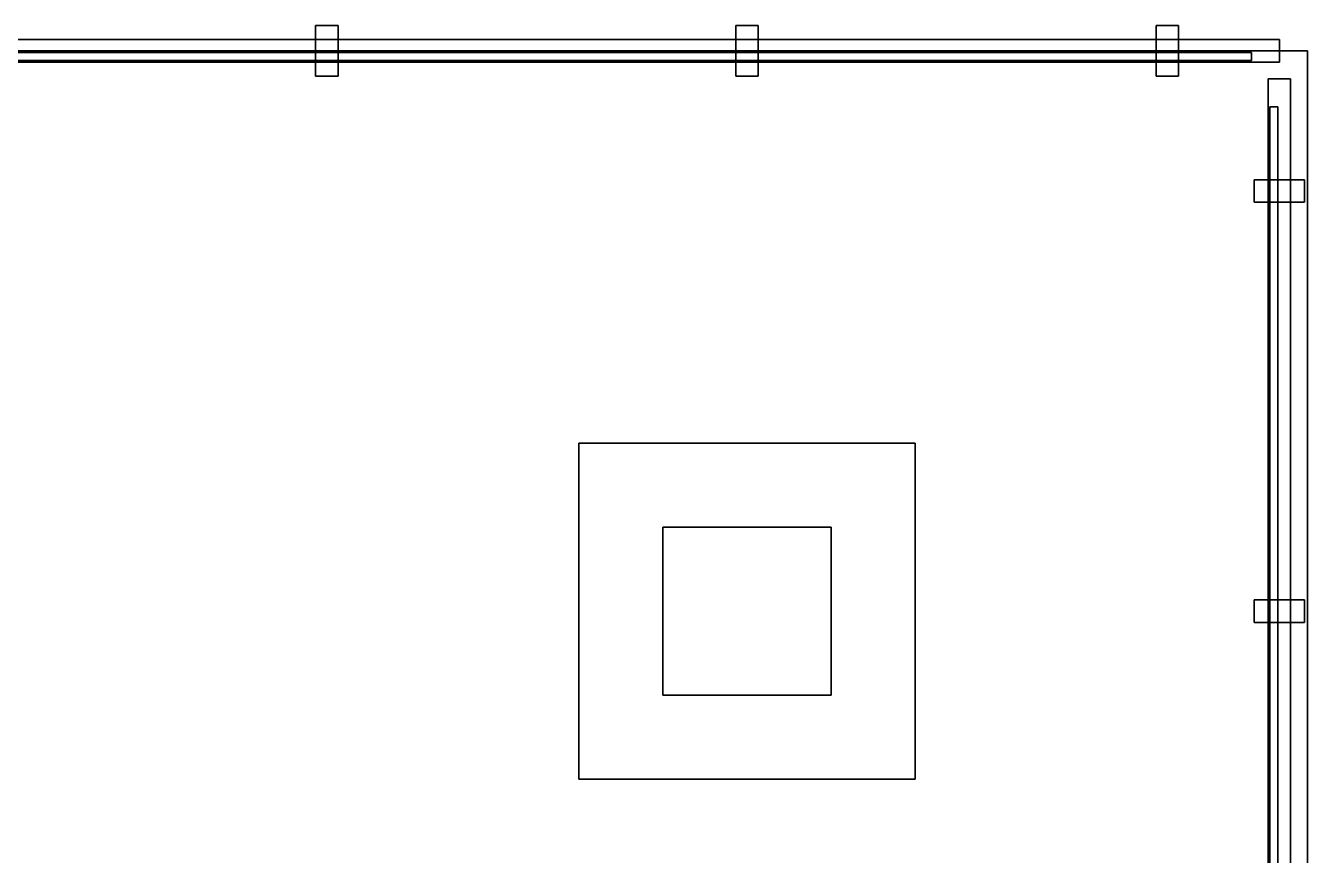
# Model space of a CAD drawing. Extents: x -17000 to 17000, y -13300 to 12090.
# Drawn here: x 12425 to 17000, y 9128 to 12090 of the extents above; entities that cross this region are included whole.
import ezdxf

# ---------------------------------------------------------------- set-up
doc = ezdxf.new("R2010")
doc.units = 0
for name, color, linetype in [('A-GLAZ', 5, 'CONTINUOUS'), ('S-COLS', 9, 'CONTINUOUS'), ('S-SLAB', 8, 'CONTINUOUS')]:
    doc.layers.add(name, color=color, linetype=linetype)

msp = doc.modelspace()

# ---------------------------------------------------------------- linework, layer by layer
at = {"layer": 'A-GLAZ'}
for points in [[(13460, 11910, 3625), (13540, 11910, 3625), (13540, 12090, 3625), (13460, 12090, 3625)], [(13540, 11910, 175), (13460, 11910, 175), (13460, 12090, 175), (13540, 12090, 175)], [(13460, 12090, 175), (13460, 12090, 3625), (13540, 12090, 3625), (13540, 12090, 175)], [(13460, 11910, 175), (13460, 11910, 3625), (13460, 12090, 3625), (13460, 12090, 175)], [(13460, 11910, 7425), (13540, 11910, 7425), (13540, 12090, 7425), (13460, 12090, 7425)], [(13540, 11910, 3975), (13460, 11910, 3975), (13460, 12090, 3975), (13540, 12090, 3975)], [(13460, 12090, 3975), (13460, 12090, 7425), (13540, 12090, 7425), (13540, 12090, 3975)], [(13460, 11910, 3975), (13460, 11910, 7425), (13460, 12090, 7425), (13460, 12090, 3975)], [(13460, 11910, 11225), (13540, 11910, 11225), (13540, 12090, 11225), (13460, 12090, 11225)], [(13540, 11910, 7775), (13460, 11910, 7775), (13460, 12090, 7775), (13540, 12090, 7775)], [(13460, 12090, 7775), (13460, 12090, 11225), (13540, 12090, 11225), (13540, 12090, 7775)], [(13460, 11910, 7775), (13460, 11910, 11225), (13460, 12090, 11225), (13460, 12090, 7775)], [(13460, 11910, 15025), (13540, 11910, 15025), (13540, 12090, 15025), (13460, 12090, 15025)], [(13540, 11910, 11575), (13460, 11910, 11575), (13460, 12090, 11575), (13540, 12090, 11575)], [(13460, 12090, 11575), (13460, 12090, 15025), (13540, 12090, 15025), (13540, 12090, 11575)], [(13460, 11910, 11575), (13460, 11910, 15025), (13460, 12090, 15025), (13460, 12090, 11575)], [(13460, 11910, 18825), (13540, 11910, 18825), (13540, 12090, 18825), (13460, 12090, 18825)], [(13540, 11910, 15375), (13460, 11910, 15375), (13460, 12090, 15375), (13540, 12090, 15375)], [(13460, 12090, 15375), (13460, 12090, 18825), (13540, 12090, 18825), (13540, 12090, 15375)], [(13460, 11910, 15375), (13460, 11910, 18825), (13460, 12090, 18825), (13460, 12090, 15375)], [(13460, 11910, 22625), (13540, 11910, 22625), (13540, 12090, 22625), (13460, 12090, 22625)], [(13540, 11910, 19175), (13460, 11910, 19175), (13460, 12090, 19175), (13540, 12090, 19175)], [(13460, 12090, 19175), (13460, 12090, 22625), (13540, 12090, 22625), (13540, 12090, 19175)], [(13460, 11910, 19175), (13460, 11910, 22625), (13460, 12090, 22625), (13460, 12090, 19175)], [(13460, 11910, 26425), (13540, 11910, 26425), (13540, 12090, 26425), (13460, 12090, 26425)], [(13540, 11910, 22975), (13460, 11910, 22975), (13460, 12090, 22975), (13540, 12090, 22975)], [(13460, 12090, 22975), (13460, 12090, 26425), (13540, 12090, 26425), (13540, 12090, 22975)], [(13460, 11910, 22975), (13460, 11910, 26425), (13460, 12090, 26425), (13460, 12090, 22975)], [(13540, 11910, 175), (13540, 12090, 175), (13540, 12090, 3625), (13540, 11910, 3625)], [(13540, 11910, 3975), (13540, 12090, 3975), (13540, 12090, 7425), (13540, 11910, 7425)], [(13540, 11910, 7775), (13540, 12090, 7775), (13540, 12090, 11225), (13540, 11910, 11225)], [(13540, 11910, 11575), (13540, 12090, 11575), (13540, 12090, 15025), (13540, 11910, 15025)], [(13540, 11910, 15375), (13540, 12090, 15375), (13540, 12090, 18825), (13540, 11910, 18825)], [(13540, 11910, 19175), (13540, 12090, 19175), (13540, 12090, 22625), (13540, 11910, 22625)], [(13540, 11910, 22975), (13540, 12090, 22975), (13540, 12090, 26425), (13540, 11910, 26425)], [(14960, 11910, 3625), (15040, 11910, 3625), (15040, 12090, 3625), (14960, 12090, 3625)], [(15040, 11910, 175), (14960, 11910, 175), (14960, 12090, 175), (15040, 12090, 175)], [(14960, 12090, 175), (14960, 12090, 3625), (15040, 12090, 3625), (15040, 12090, 175)], [(14960, 11910, 175), (14960, 11910, 3625), (14960, 12090, 3625), (14960, 12090, 175)], [(14960, 11910, 7425), (15040, 11910, 7425), (15040, 12090, 7425), (14960, 12090, 7425)], [(15040, 11910, 3975), (14960, 11910, 3975), (14960, 12090, 3975), (15040, 12090, 3975)], [(14960, 12090, 3975), (14960, 12090, 7425), (15040, 12090, 7425), (15040, 12090, 3975)], [(14960, 11910, 3975), (14960, 11910, 7425), (14960, 12090, 7425), (14960, 12090, 3975)], [(14960, 11910, 11225), (15040, 11910, 11225), (15040, 12090, 11225), (14960, 12090, 11225)], [(15040, 11910, 7775), (14960, 11910, 7775), (14960, 12090, 7775), (15040, 12090, 7775)], [(14960, 12090, 7775), (14960, 12090, 11225), (15040, 12090, 11225), (15040, 12090, 7775)], [(14960, 11910, 7775), (14960, 11910, 11225), (14960, 12090, 11225), (14960, 12090, 7775)], [(14960, 11910, 15025), (15040, 11910, 15025), (15040, 12090, 15025), (14960, 12090, 15025)], [(15040, 11910, 11575), (14960, 11910, 11575), (14960, 12090, 11575), (15040, 12090, 11575)], [(14960, 12090, 11575), (14960, 12090, 15025), (15040, 12090, 15025), (15040, 12090, 11575)], [(14960, 11910, 11575), (14960, 11910, 15025), (14960, 12090, 15025), (14960, 12090, 11575)], [(14960, 11910, 18825), (15040, 11910, 18825), (15040, 12090, 18825), (14960, 12090, 18825)], [(15040, 11910, 15375), (14960, 11910, 15375), (14960, 12090, 15375), (15040, 12090, 15375)], [(14960, 12090, 15375), (14960, 12090, 18825), (15040, 12090, 18825), (15040, 12090, 15375)], [(14960, 11910, 15375), (14960, 11910, 18825), (14960, 12090, 18825), (14960, 12090, 15375)], [(14960, 11910, 22625), (15040, 11910, 22625), (15040, 12090, 22625), (14960, 12090, 22625)], [(15040, 11910, 19175), (14960, 11910, 19175), (14960, 12090, 19175), (15040, 12090, 19175)], [(14960, 12090, 19175), (14960, 12090, 22625), (15040, 12090, 22625), (15040, 12090, 19175)], [(14960, 11910, 19175), (14960, 11910, 22625), (14960, 12090, 22625), (14960, 12090, 19175)], [(14960, 11910, 26425), (15040, 11910, 26425), (15040, 12090, 26425), (14960, 12090, 26425)], [(15040, 11910, 22975), (14960, 11910, 22975), (14960, 12090, 22975), (15040, 12090, 22975)], [(14960, 12090, 22975), (14960, 12090, 26425), (15040, 12090, 26425), (15040, 12090, 22975)], [(14960, 11910, 22975), (14960, 11910, 26425), (14960, 12090, 26425), (14960, 12090, 22975)], [(15040, 11910, 175), (15040, 12090, 175), (15040, 12090, 3625), (15040, 11910, 3625)], [(15040, 11910, 3975), (15040, 12090, 3975), (15040, 12090, 7425), (15040, 11910, 7425)], [(15040, 11910, 7775), (15040, 12090, 7775), (15040, 12090, 11225), (15040, 11910, 11225)], [(15040, 11910, 11575), (15040, 12090, 11575), (15040, 12090, 15025), (15040, 11910, 15025)], [(15040, 11910, 15375), (15040, 12090, 15375), (15040, 12090, 18825), (15040, 11910, 18825)], [(15040, 11910, 19175), (15040, 12090, 19175), (15040, 12090, 22625), (15040, 11910, 22625)], [(15040, 11910, 22975), (15040, 12090, 22975), (15040, 12090, 26425), (15040, 11910, 26425)], [(16460, 11910, 3625), (16540, 11910, 3625), (16540, 12090, 3625), (16460, 12090, 3625)], [(16540, 11910, 175), (16460, 11910, 175), (16460, 12090, 175), (16540, 12090, 175)], [(16460, 12090, 175), (16460, 12090, 3625), (16540, 12090, 3625), (16540, 12090, 175)], [(16460, 11910, 175), (16460, 11910, 3625), (16460, 12090, 3625), (16460, 12090, 175)], [(16460, 11910, 7425), (16540, 11910, 7425), (16540, 12090, 7425), (16460, 12090, 7425)], [(16540, 11910, 3975), (16460, 11910, 3975), (16460, 12090, 3975), (16540, 12090, 3975)], [(16460, 12090, 3975), (16460, 12090, 7425), (16540, 12090, 7425), (16540, 12090, 3975)], [(16460, 11910, 3975), (16460, 11910, 7425), (16460, 12090, 7425), (16460, 12090, 3975)], [(16460, 11910, 11225), (16540, 11910, 11225), (16540, 12090, 11225), (16460, 12090, 11225)], [(16540, 11910, 7775), (16460, 11910, 7775), (16460, 12090, 7775), (16540, 12090, 7775)], [(16460, 12090, 7775), (16460, 12090, 11225), (16540, 12090, 11225), (16540, 12090, 7775)], [(16460, 11910, 7775), (16460, 11910, 11225), (16460, 12090, 11225), (16460, 12090, 7775)], [(16460, 11910, 15025), (16540, 11910, 15025), (16540, 12090, 15025), (16460, 12090, 15025)], [(16540, 11910, 11575), (16460, 11910, 11575), (16460, 12090, 11575), (16540, 12090, 11575)], [(16460, 12090, 11575), (16460, 12090, 15025), (16540, 12090, 15025), (16540, 12090, 11575)], [(16460, 11910, 11575), (16460, 11910, 15025), (16460, 12090, 15025), (16460, 12090, 11575)], [(16460, 11910, 18825), (16540, 11910, 18825), (16540, 12090, 18825), (16460, 12090, 18825)], [(16540, 11910, 15375), (16460, 11910, 15375), (16460, 12090, 15375), (16540, 12090, 15375)], [(16460, 12090, 15375), (16460, 12090, 18825), (16540, 12090, 18825), (16540, 12090, 15375)], [(16460, 11910, 15375), (16460, 11910, 18825), (16460, 12090, 18825), (16460, 12090, 15375)], [(16460, 11910, 22625), (16540, 11910, 22625), (16540, 12090, 22625), (16460, 12090, 22625)], [(16540, 11910, 19175), (16460, 11910, 19175), (16460, 12090, 19175), (16540, 12090, 19175)], [(16460, 12090, 19175), (16460, 12090, 22625), (16540, 12090, 22625), (16540, 12090, 19175)], [(16460, 11910, 19175), (16460, 11910, 22625), (16460, 12090, 22625), (16460, 12090, 19175)], [(16460, 11910, 26425), (16540, 11910, 26425), (16540, 12090, 26425), (16460, 12090, 26425)], [(16540, 11910, 22975), (16460, 11910, 22975), (16460, 12090, 22975), (16540, 12090, 22975)], [(16460, 12090, 22975), (16460, 12090, 26425), (16540, 12090, 26425), (16540, 12090, 22975)], [(16460, 11910, 22975), (16460, 11910, 26425), (16460, 12090, 26425), (16460, 12090, 22975)], [(16540, 11910, 175), (16540, 12090, 175), (16540, 12090, 3625), (16540, 11910, 3625)], [(16540, 11910, 3975), (16540, 12090, 3975), (16540, 12090, 7425), (16540, 11910, 7425)], [(16540, 11910, 7775), (16540, 12090, 7775), (16540, 12090, 11225), (16540, 11910, 11225)], [(16540, 11910, 11575), (16540, 12090, 11575), (16540, 12090, 15025), (16540, 11910, 15025)], [(16540, 11910, 15375), (16540, 12090, 15375), (16540, 12090, 18825), (16540, 11910, 18825)], [(16540, 11910, 19175), (16540, 12090, 19175), (16540, 12090, 22625), (16540, 11910, 22625)], [(16540, 11910, 22975), (16540, 12090, 22975), (16540, 12090, 26425), (16540, 11910, 26425)], [(-16900, 11960, 940), (16900, 11960, 940), (16900, 12040, 940), (-16900, 12040, 940)], [(16900, 11960, 860), (-16900, 11960, 860), (-16900, 12040, 860), (16900, 12040, 860)], [(-16900, 12040, 860), (-16900, 12040, 940), (16900, 12040, 940), (16900, 12040, 860)], [(-16900, 11960, 2840), (16900, 11960, 2840), (16900, 12040, 2840), (-16900, 12040, 2840)], [(16900, 11960, 2760), (-16900, 11960, 2760), (-16900, 12040, 2760), (16900, 12040, 2760)], [(-16900, 12040, 2760), (-16900, 12040, 2840), (16900, 12040, 2840), (16900, 12040, 2760)], [(-16900, 11960, 3640), (16900, 11960, 3640), (16900, 12040, 3640), (-16900, 12040, 3640)], [(16900, 11960, 3560), (-16900, 11960, 3560), (-16900, 12040, 3560), (16900, 12040, 3560)], [(-16900, 12040, 3560), (-16900, 12040, 3640), (16900, 12040, 3640), (16900, 12040, 3560)], [(-16900, 11960, 4740), (16900, 11960, 4740), (16900, 12040, 4740), (-16900, 12040, 4740)], [(16900, 11960, 4660), (-16900, 11960, 4660), (-16900, 12040, 4660), (16900, 12040, 4660)], [(-16900, 12040, 4660), (-16900, 12040, 4740), (16900, 12040, 4740), (16900, 12040, 4660)], [(-16900, 11960, 6640), (16900, 11960, 6640), (16900, 12040, 6640), (-16900, 12040, 6640)], [(16900, 11960, 6560), (-16900, 11960, 6560), (-16900, 12040, 6560), (16900, 12040, 6560)], [(-16900, 12040, 6560), (-16900, 12040, 6640), (16900, 12040, 6640), (16900, 12040, 6560)], [(-16900, 11960, 7440), (16900, 11960, 7440), (16900, 12040, 7440), (-16900, 12040, 7440)], [(16900, 11960, 7360), (-16900, 11960, 7360), (-16900, 12040, 7360), (16900, 12040, 7360)], [(-16900, 12040, 7360), (-16900, 12040, 7440), (16900, 12040, 7440), (16900, 12040, 7360)], [(-16900, 11960, 8540), (16900, 11960, 8540), (16900, 12040, 8540), (-16900, 12040, 8540)], [(16900, 11960, 8460), (-16900, 11960, 8460), (-16900, 12040, 8460), (16900, 12040, 8460)], [(-16900, 12040, 8460), (-16900, 12040, 8540), (16900, 12040, 8540), (16900, 12040, 8460)], [(-16900, 11960, 10440), (16900, 11960, 10440), (16900, 12040, 10440), (-16900, 12040, 10440)], [(16900, 11960, 10360), (-16900, 11960, 10360), (-16900, 12040, 10360), (16900, 12040, 10360)], [(-16900, 12040, 10360), (-16900, 12040, 10440), (16900, 12040, 10440), (16900, 12040, 10360)], [(-16900, 11960, 11240), (16900, 11960, 11240), (16900, 12040, 11240), (-16900, 12040, 11240)], [(16900, 11960, 11160), (-16900, 11960, 11160), (-16900, 12040, 11160), (16900, 12040, 11160)], [(-16900, 12040, 11160), (-16900, 12040, 11240), (16900, 12040, 11240), (16900, 12040, 11160)], [(-16900, 11960, 12340), (16900, 11960, 12340), (16900, 12040, 12340), (-16900, 12040, 12340)], [(16900, 11960, 12260), (-16900, 11960, 12260), (-16900, 12040, 12260), (16900, 12040, 12260)], [(-16900, 12040, 12260), (-16900, 12040, 12340), (16900, 12040, 12340), (16900, 12040, 12260)], [(-16900, 11960, 14240), (16900, 11960, 14240), (16900, 12040, 14240), (-16900, 12040, 14240)], [(16900, 11960, 14160), (-16900, 11960, 14160), (-16900, 12040, 14160), (16900, 12040, 14160)], [(-16900, 12040, 14160), (-16900, 12040, 14240), (16900, 12040, 14240), (16900, 12040, 14160)], [(-16900, 11960, 15040), (16900, 11960, 15040), (16900, 12040, 15040), (-16900, 12040, 15040)], [(16900, 11960, 14960), (-16900, 11960, 14960), (-16900, 12040, 14960), (16900, 12040, 14960)], [(-16900, 12040, 14960), (-16900, 12040, 15040), (16900, 12040, 15040), (16900, 12040, 14960)], [(-16900, 11960, 16140), (16900, 11960, 16140), (16900, 12040, 16140), (-16900, 12040, 16140)], [(16900, 11960, 16060), (-16900, 11960, 16060), (-16900, 12040, 16060), (16900, 12040, 16060)], [(-16900, 12040, 16060), (-16900, 12040, 16140), (16900, 12040, 16140), (16900, 12040, 16060)], [(-16900, 11960, 18040), (16900, 11960, 18040), (16900, 12040, 18040), (-16900, 12040, 18040)], [(16900, 11960, 17960), (-16900, 11960, 17960), (-16900, 12040, 17960), (16900, 12040, 17960)], [(-16900, 12040, 17960), (-16900, 12040, 18040), (16900, 12040, 18040), (16900, 12040, 17960)], [(-16900, 11960, 18840), (16900, 11960, 18840), (16900, 12040, 18840), (-16900, 12040, 18840)], [(16900, 11960, 18760), (-16900, 11960, 18760), (-16900, 12040, 18760), (16900, 12040, 18760)], [(-16900, 12040, 18760), (-16900, 12040, 18840), (16900, 12040, 18840), (16900, 12040, 18760)], [(-16900, 11960, 19940), (16900, 11960, 19940), (16900, 12040, 19940), (-16900, 12040, 19940)], [(16900, 11960, 19860), (-16900, 11960, 19860), (-16900, 12040, 19860), (16900, 12040, 19860)], [(-16900, 12040, 19860), (-16900, 12040, 19940), (16900, 12040, 19940), (16900, 12040, 19860)], [(-16900, 11960, 21840), (16900, 11960, 21840), (16900, 12040, 21840), (-16900, 12040, 21840)], [(16900, 11960, 21760), (-16900, 11960, 21760), (-16900, 12040, 21760), (16900, 12040, 21760)], [(-16900, 12040, 21760), (-16900, 12040, 21840), (16900, 12040, 21840), (16900, 12040, 21760)], [(-16900, 11960, 22640), (16900, 11960, 22640), (16900, 12040, 22640), (-16900, 12040, 22640)], [(16900, 11960, 22560), (-16900, 11960, 22560), (-16900, 12040, 22560), (16900, 12040, 22560)], [(-16900, 12040, 22560), (-16900, 12040, 22640), (16900, 12040, 22640), (16900, 12040, 22560)], [(-16900, 11960, 23740), (16900, 11960, 23740), (16900, 12040, 23740), (-16900, 12040, 23740)], [(16900, 11960, 23660), (-16900, 11960, 23660), (-16900, 12040, 23660), (16900, 12040, 23660)], [(-16900, 12040, 23660), (-16900, 12040, 23740), (16900, 12040, 23740), (16900, 12040, 23660)], [(-16900, 11960, 25640), (16900, 11960, 25640), (16900, 12040, 25640), (-16900, 12040, 25640)], [(16900, 11960, 25560), (-16900, 11960, 25560), (-16900, 12040, 25560), (16900, 12040, 25560)], [(-16900, 12040, 25560), (-16900, 12040, 25640), (16900, 12040, 25640), (16900, 12040, 25560)], [(-16900, 11960, 26440), (16900, 11960, 26440), (16900, 12040, 26440), (-16900, 12040, 26440)], [(16900, 11960, 26360), (-16900, 11960, 26360), (-16900, 12040, 26360), (16900, 12040, 26360)], [(-16900, 12040, 26360), (-16900, 12040, 26440), (16900, 12040, 26440), (16900, 12040, 26360)], [(16900, 11960, 860), (16900, 12040, 860), (16900, 12040, 940), (16900, 11960, 940)], [(16900, 11960, 2760), (16900, 12040, 2760), (16900, 12040, 2840), (16900, 11960, 2840)], [(16900, 11960, 3560), (16900, 12040, 3560), (16900, 12040, 3640), (16900, 11960, 3640)], [(16900, 11960, 4660), (16900, 12040, 4660), (16900, 12040, 4740), (16900, 11960, 4740)], [(16900, 11960, 6560), (16900, 12040, 6560), (16900, 12040, 6640), (16900, 11960, 6640)], [(16900, 11960, 7360), (16900, 12040, 7360), (16900, 12040, 7440), (16900, 11960, 7440)], [(16900, 11960, 8460), (16900, 12040, 8460), (16900, 12040, 8540), (16900, 11960, 8540)], [(16900, 11960, 10360), (16900, 12040, 10360), (16900, 12040, 10440), (16900, 11960, 10440)], [(16900, 11960, 11160), (16900, 12040, 11160), (16900, 12040, 11240), (16900, 11960, 11240)], [(16900, 11960, 12260), (16900, 12040, 12260), (16900, 12040, 12340), (16900, 11960, 12340)], [(16900, 11960, 14160), (16900, 12040, 14160), (16900, 12040, 14240), (16900, 11960, 14240)], [(16900, 11960, 14960), (16900, 12040, 14960), (16900, 12040, 15040), (16900, 11960, 15040)], [(16900, 11960, 16060), (16900, 12040, 16060), (16900, 12040, 16140), (16900, 11960, 16140)], [(16900, 11960, 17960), (16900, 12040, 17960), (16900, 12040, 18040), (16900, 11960, 18040)], [(16900, 11960, 18760), (16900, 12040, 18760), (16900, 12040, 18840), (16900, 11960, 18840)], [(16900, 11960, 19860), (16900, 12040, 19860), (16900, 12040, 19940), (16900, 11960, 19940)], [(16900, 11960, 21760), (16900, 12040, 21760), (16900, 12040, 21840), (16900, 11960, 21840)], [(16900, 11960, 22560), (16900, 12040, 22560), (16900, 12040, 22640), (16900, 11960, 22640)], [(16900, 11960, 23660), (16900, 12040, 23660), (16900, 12040, 23740), (16900, 11960, 23740)], [(16900, 11960, 25560), (16900, 12040, 25560), (16900, 12040, 25640), (16900, 11960, 25640)], [(16900, 11960, 26360), (16900, 12040, 26360), (16900, 12040, 26440), (16900, 11960, 26440)], [(-16800, 11966, 3600), (16800, 11966, 3600), (16800, 11994, 3600), (-16800, 11994, 3600)], [(16800, 11966, 200), (-16800, 11966, 200), (-16800, 11994, 200), (16800, 11994, 200)], [(-16800, 11994, 200), (-16800, 11994, 3600), (16800, 11994, 3600), (16800, 11994, 200)], [(-16800, 11966, 7400), (16800, 11966, 7400), (16800, 11994, 7400), (-16800, 11994, 7400)], [(16800, 11966, 4000), (-16800, 11966, 4000), (-16800, 11994, 4000), (16800, 11994, 4000)], [(-16800, 11994, 4000), (-16800, 11994, 7400), (16800, 11994, 7400), (16800, 11994, 4000)], [(-16800, 11966, 11200), (16800, 11966, 11200), (16800, 11994, 11200), (-16800, 11994, 11200)], [(16800, 11966, 7800), (-16800, 11966, 7800), (-16800, 11994, 7800), (16800, 11994, 7800)], [(-16800, 11994, 7800), (-16800, 11994, 11200), (16800, 11994, 11200), (16800, 11994, 7800)], [(-16800, 11966, 15000), (16800, 11966, 15000), (16800, 11994, 15000), (-16800, 11994, 15000)], [(16800, 11966, 11600), (-16800, 11966, 11600), (-16800, 11994, 11600), (16800, 11994, 11600)], [(-16800, 11994, 11600), (-16800, 11994, 15000), (16800, 11994, 15000), (16800, 11994, 11600)], [(-16800, 11966, 18800), (16800, 11966, 18800), (16800, 11994, 18800), (-16800, 11994, 18800)], [(16800, 11966, 15400), (-16800, 11966, 15400), (-16800, 11994, 15400), (16800, 11994, 15400)], [(-16800, 11994, 15400), (-16800, 11994, 18800), (16800, 11994, 18800), (16800, 11994, 15400)], [(-16800, 11966, 22600), (16800, 11966, 22600), (16800, 11994, 22600), (-16800, 11994, 22600)], [(16800, 11966, 19200), (-16800, 11966, 19200), (-16800, 11994, 19200), (16800, 11994, 19200)], [(-16800, 11994, 19200), (-16800, 11994, 22600), (16800, 11994, 22600), (16800, 11994, 19200)], [(-16800, 11966, 26400), (16800, 11966, 26400), (16800, 11994, 26400), (-16800, 11994, 26400)], [(16800, 11966, 23000), (-16800, 11966, 23000), (-16800, 11994, 23000), (16800, 11994, 23000)], [(-16800, 11994, 23000), (-16800, 11994, 26400), (16800, 11994, 26400), (16800, 11994, 23000)], [(16800, 11966, 200), (16800, 11994, 200), (16800, 11994, 3600), (16800, 11966, 3600)], [(16800, 11966, 4000), (16800, 11994, 4000), (16800, 11994, 7400), (16800, 11966, 7400)], [(16800, 11966, 7800), (16800, 11994, 7800), (16800, 11994, 11200), (16800, 11966, 11200)], [(16800, 11966, 11600), (16800, 11994, 11600), (16800, 11994, 15000), (16800, 11966, 15000)], [(16800, 11966, 15400), (16800, 11994, 15400), (16800, 11994, 18800), (16800, 11966, 18800)], [(16800, 11966, 19200), (16800, 11994, 19200), (16800, 11994, 22600), (16800, 11966, 22600)], [(16800, 11966, 23000), (16800, 11994, 23000), (16800, 11994, 26400), (16800, 11966, 26400)], [(-16900, 11960, 860), (16900, 11960, 860), (16900, 11960, 940), (-16900, 11960, 940)], [(-16900, 11960, 2760), (16900, 11960, 2760), (16900, 11960, 2840), (-16900, 11960, 2840)], [(-16900, 11960, 3560), (16900, 11960, 3560), (16900, 11960, 3640), (-16900, 11960, 3640)], [(-16900, 11960, 4660), (16900, 11960, 4660), (16900, 11960, 4740), (-16900, 11960, 4740)], [(-16900, 11960, 6560), (16900, 11960, 6560), (16900, 11960, 6640), (-16900, 11960, 6640)], [(-16900, 11960, 7360), (16900, 11960, 7360), (16900, 11960, 7440), (-16900, 11960, 7440)], [(-16900, 11960, 8460), (16900, 11960, 8460), (16900, 11960, 8540), (-16900, 11960, 8540)], [(-16900, 11960, 10360), (16900, 11960, 10360), (16900, 11960, 10440), (-16900, 11960, 10440)], [(-16900, 11960, 11160), (16900, 11960, 11160), (16900, 11960, 11240), (-16900, 11960, 11240)], [(-16900, 11960, 12260), (16900, 11960, 12260), (16900, 11960, 12340), (-16900, 11960, 12340)], [(-16900, 11960, 14160), (16900, 11960, 14160), (16900, 11960, 14240), (-16900, 11960, 14240)], [(-16900, 11960, 14960), (16900, 11960, 14960), (16900, 11960, 15040), (-16900, 11960, 15040)], [(-16900, 11960, 16060), (16900, 11960, 16060), (16900, 11960, 16140), (-16900, 11960, 16140)], [(-16900, 11960, 17960), (16900, 11960, 17960), (16900, 11960, 18040), (-16900, 11960, 18040)], [(-16900, 11960, 18760), (16900, 11960, 18760), (16900, 11960, 18840), (-16900, 11960, 18840)], [(-16900, 11960, 19860), (16900, 11960, 19860), (16900, 11960, 19940), (-16900, 11960, 19940)], [(-16900, 11960, 21760), (16900, 11960, 21760), (16900, 11960, 21840), (-16900, 11960, 21840)], [(-16900, 11960, 22560), (16900, 11960, 22560), (16900, 11960, 22640), (-16900, 11960, 22640)], [(-16900, 11960, 23660), (16900, 11960, 23660), (16900, 11960, 23740), (-16900, 11960, 23740)], [(-16900, 11960, 25560), (16900, 11960, 25560), (16900, 11960, 25640), (-16900, 11960, 25640)], [(-16900, 11960, 26360), (16900, 11960, 26360), (16900, 11960, 26440), (-16900, 11960, 26440)], [(-16800, 11966, 200), (16800, 11966, 200), (16800, 11966, 3600), (-16800, 11966, 3600)], [(-16800, 11966, 4000), (16800, 11966, 4000), (16800, 11966, 7400), (-16800, 11966, 7400)], [(-16800, 11966, 7800), (16800, 11966, 7800), (16800, 11966, 11200), (-16800, 11966, 11200)], [(-16800, 11966, 11600), (16800, 11966, 11600), (16800, 11966, 15000), (-16800, 11966, 15000)], [(-16800, 11966, 15400), (16800, 11966, 15400), (16800, 11966, 18800), (-16800, 11966, 18800)], [(-16800, 11966, 19200), (16800, 11966, 19200), (16800, 11966, 22600), (-16800, 11966, 22600)], [(-16800, 11966, 23000), (16800, 11966, 23000), (16800, 11966, 26400), (-16800, 11966, 26400)], [(13460, 11910, 175), (13540, 11910, 175), (13540, 11910, 3625), (13460, 11910, 3625)], [(13460, 11910, 3975), (13540, 11910, 3975), (13540, 11910, 7425), (13460, 11910, 7425)], [(13460, 11910, 7775), (13540, 11910, 7775), (13540, 11910, 11225), (13460, 11910, 11225)], [(13460, 11910, 11575), (13540, 11910, 11575), (13540, 11910, 15025), (13460, 11910, 15025)], [(13460, 11910, 15375), (13540, 11910, 15375), (13540, 11910, 18825), (13460, 11910, 18825)], [(13460, 11910, 19175), (13540, 11910, 19175), (13540, 11910, 22625), (13460, 11910, 22625)], [(13460, 11910, 22975), (13540, 11910, 22975), (13540, 11910, 26425), (13460, 11910, 26425)], [(14960, 11910, 175), (15040, 11910, 175), (15040, 11910, 3625), (14960, 11910, 3625)], [(14960, 11910, 3975), (15040, 11910, 3975), (15040, 11910, 7425), (14960, 11910, 7425)], [(14960, 11910, 7775), (15040, 11910, 7775), (15040, 11910, 11225), (14960, 11910, 11225)], [(14960, 11910, 11575), (15040, 11910, 11575), (15040, 11910, 15025), (14960, 11910, 15025)], [(14960, 11910, 15375), (15040, 11910, 15375), (15040, 11910, 18825), (14960, 11910, 18825)], [(14960, 11910, 19175), (15040, 11910, 19175), (15040, 11910, 22625), (14960, 11910, 22625)], [(14960, 11910, 22975), (15040, 11910, 22975), (15040, 11910, 26425), (14960, 11910, 26425)], [(16460, 11910, 175), (16540, 11910, 175), (16540, 11910, 3625), (16460, 11910, 3625)], [(16460, 11910, 3975), (16540, 11910, 3975), (16540, 11910, 7425), (16460, 11910, 7425)], [(16460, 11910, 7775), (16540, 11910, 7775), (16540, 11910, 11225), (16460, 11910, 11225)], [(16460, 11910, 11575), (16540, 11910, 11575), (16540, 11910, 15025), (16460, 11910, 15025)], [(16460, 11910, 15375), (16540, 11910, 15375), (16540, 11910, 18825), (16460, 11910, 18825)], [(16460, 11910, 19175), (16540, 11910, 19175), (16540, 11910, 22625), (16460, 11910, 22625)], [(16460, 11910, 22975), (16540, 11910, 22975), (16540, 11910, 26425), (16460, 11910, 26425)], [(16860, -11900, 940), (16940, -11900, 940), (16940, 11900, 940), (16860, 11900, 940)], [(16940, -11900, 860), (16860, -11900, 860), (16860, 11900, 860), (16940, 11900, 860)], [(16860, 11900, 860), (16860, 11900, 940), (16940, 11900, 940), (16940, 11900, 860)], [(16860, -11900, 860), (16860, -11900, 940), (16860, 11900, 940), (16860, 11900, 860)], [(16860, -11900, 2840), (16940, -11900, 2840), (16940, 11900, 2840), (16860, 11900, 2840)], [(16940, -11900, 2760), (16860, -11900, 2760), (16860, 11900, 2760), (16940, 11900, 2760)], [(16860, 11900, 2760), (16860, 11900, 2840), (16940, 11900, 2840), (16940, 11900, 2760)], [(16860, -11900, 2760), (16860, -11900, 2840), (16860, 11900, 2840), (16860, 11900, 2760)], [(16860, -11900, 3640), (16940, -11900, 3640), (16940, 11900, 3640), (16860, 11900, 3640)], [(16940, -11900, 3560), (16860, -11900, 3560), (16860, 11900, 3560), (16940, 11900, 3560)], [(16860, 11900, 3560), (16860, 11900, 3640), (16940, 11900, 3640), (16940, 11900, 3560)], [(16860, -11900, 3560), (16860, -11900, 3640), (16860, 11900, 3640), (16860, 11900, 3560)], [(16860, -11900, 4740), (16940, -11900, 4740), (16940, 11900, 4740), (16860, 11900, 4740)], [(16940, -11900, 4660), (16860, -11900, 4660), (16860, 11900, 4660), (16940, 11900, 4660)], [(16860, 11900, 4660), (16860, 11900, 4740), (16940, 11900, 4740), (16940, 11900, 4660)], [(16860, -11900, 4660), (16860, -11900, 4740), (16860, 11900, 4740), (16860, 11900, 4660)], [(16860, -11900, 6640), (16940, -11900, 6640), (16940, 11900, 6640), (16860, 11900, 6640)], [(16940, -11900, 6560), (16860, -11900, 6560), (16860, 11900, 6560), (16940, 11900, 6560)], [(16860, 11900, 6560), (16860, 11900, 6640), (16940, 11900, 6640), (16940, 11900, 6560)], [(16860, -11900, 6560), (16860, -11900, 6640), (16860, 11900, 6640), (16860, 11900, 6560)], [(16860, -11900, 7440), (16940, -11900, 7440), (16940, 11900, 7440), (16860, 11900, 7440)], [(16940, -11900, 7360), (16860, -11900, 7360), (16860, 11900, 7360), (16940, 11900, 7360)], [(16860, 11900, 7360), (16860, 11900, 7440), (16940, 11900, 7440), (16940, 11900, 7360)], [(16860, -11900, 7360), (16860, -11900, 7440), (16860, 11900, 7440), (16860, 11900, 7360)], [(16860, -11900, 8540), (16940, -11900, 8540), (16940, 11900, 8540), (16860, 11900, 8540)], [(16940, -11900, 8460), (16860, -11900, 8460), (16860, 11900, 8460), (16940, 11900, 8460)], [(16860, 11900, 8460), (16860, 11900, 8540), (16940, 11900, 8540), (16940, 11900, 8460)], [(16860, -11900, 8460), (16860, -11900, 8540), (16860, 11900, 8540), (16860, 11900, 8460)], [(16860, -11900, 10440), (16940, -11900, 10440), (16940, 11900, 10440), (16860, 11900, 10440)], [(16940, -11900, 10360), (16860, -11900, 10360), (16860, 11900, 10360), (16940, 11900, 10360)], [(16860, 11900, 10360), (16860, 11900, 10440), (16940, 11900, 10440), (16940, 11900, 10360)], [(16860, -11900, 10360), (16860, -11900, 10440), (16860, 11900, 10440), (16860, 11900, 10360)], [(16860, -11900, 11240), (16940, -11900, 11240), (16940, 11900, 11240), (16860, 11900, 11240)], [(16940, -11900, 11160), (16860, -11900, 11160), (16860, 11900, 11160), (16940, 11900, 11160)], [(16860, 11900, 11160), (16860, 11900, 11240), (16940, 11900, 11240), (16940, 11900, 11160)], [(16860, -11900, 11160), (16860, -11900, 11240), (16860, 11900, 11240), (16860, 11900, 11160)], [(16860, -11900, 12340), (16940, -11900, 12340), (16940, 11900, 12340), (16860, 11900, 12340)], [(16940, -11900, 12260), (16860, -11900, 12260), (16860, 11900, 12260), (16940, 11900, 12260)], [(16860, 11900, 12260), (16860, 11900, 12340), (16940, 11900, 12340), (16940, 11900, 12260)], [(16860, -11900, 12260), (16860, -11900, 12340), (16860, 11900, 12340), (16860, 11900, 12260)], [(16860, -11900, 14240), (16940, -11900, 14240), (16940, 11900, 14240), (16860, 11900, 14240)], [(16940, -11900, 14160), (16860, -11900, 14160), (16860, 11900, 14160), (16940, 11900, 14160)], [(16860, 11900, 14160), (16860, 11900, 14240), (16940, 11900, 14240), (16940, 11900, 14160)], [(16860, -11900, 14160), (16860, -11900, 14240), (16860, 11900, 14240), (16860, 11900, 14160)], [(16860, -11900, 15040), (16940, -11900, 15040), (16940, 11900, 15040), (16860, 11900, 15040)], [(16940, -11900, 14960), (16860, -11900, 14960), (16860, 11900, 14960), (16940, 11900, 14960)], [(16860, 11900, 14960), (16860, 11900, 15040), (16940, 11900, 15040), (16940, 11900, 14960)], [(16860, -11900, 14960), (16860, -11900, 15040), (16860, 11900, 15040), (16860, 11900, 14960)], [(16860, -11900, 16140), (16940, -11900, 16140), (16940, 11900, 16140), (16860, 11900, 16140)], [(16940, -11900, 16060), (16860, -11900, 16060), (16860, 11900, 16060), (16940, 11900, 16060)], [(16860, 11900, 16060), (16860, 11900, 16140), (16940, 11900, 16140), (16940, 11900, 16060)], [(16860, -11900, 16060), (16860, -11900, 16140), (16860, 11900, 16140), (16860, 11900, 16060)], [(16860, -11900, 18040), (16940, -11900, 18040), (16940, 11900, 18040), (16860, 11900, 18040)], [(16940, -11900, 17960), (16860, -11900, 17960), (16860, 11900, 17960), (16940, 11900, 17960)], [(16860, 11900, 17960), (16860, 11900, 18040), (16940, 11900, 18040), (16940, 11900, 17960)], [(16860, -11900, 17960), (16860, -11900, 18040), (16860, 11900, 18040), (16860, 11900, 17960)], [(16860, -11900, 18840), (16940, -11900, 18840), (16940, 11900, 18840), (16860, 11900, 18840)], [(16940, -11900, 18760), (16860, -11900, 18760), (16860, 11900, 18760), (16940, 11900, 18760)], [(16860, 11900, 18760), (16860, 11900, 18840), (16940, 11900, 18840), (16940, 11900, 18760)], [(16860, -11900, 18760), (16860, -11900, 18840), (16860, 11900, 18840), (16860, 11900, 18760)], [(16860, -11900, 19940), (16940, -11900, 19940), (16940, 11900, 19940), (16860, 11900, 19940)], [(16940, -11900, 19860), (16860, -11900, 19860), (16860, 11900, 19860), (16940, 11900, 19860)], [(16860, 11900, 19860), (16860, 11900, 19940), (16940, 11900, 19940), (16940, 11900, 19860)], [(16860, -11900, 19860), (16860, -11900, 19940), (16860, 11900, 19940), (16860, 11900, 19860)], [(16860, -11900, 21840), (16940, -11900, 21840), (16940, 11900, 21840), (16860, 11900, 21840)], [(16940, -11900, 21760), (16860, -11900, 21760), (16860, 11900, 21760), (16940, 11900, 21760)], [(16860, 11900, 21760), (16860, 11900, 21840), (16940, 11900, 21840), (16940, 11900, 21760)], [(16860, -11900, 21760), (16860, -11900, 21840), (16860, 11900, 21840), (16860, 11900, 21760)], [(16860, -11900, 22640), (16940, -11900, 22640), (16940, 11900, 22640), (16860, 11900, 22640)], [(16940, -11900, 22560), (16860, -11900, 22560), (16860, 11900, 22560), (16940, 11900, 22560)], [(16860, 11900, 22560), (16860, 11900, 22640), (16940, 11900, 22640), (16940, 11900, 22560)], [(16860, -11900, 22560), (16860, -11900, 22640), (16860, 11900, 22640), (16860, 11900, 22560)], [(16860, -11900, 23740), (16940, -11900, 23740), (16940, 11900, 23740), (16860, 11900, 23740)], [(16940, -11900, 23660), (16860, -11900, 23660), (16860, 11900, 23660), (16940, 11900, 23660)], [(16860, 11900, 23660), (16860, 11900, 23740), (16940, 11900, 23740), (16940, 11900, 23660)], [(16860, -11900, 23660), (16860, -11900, 23740), (16860, 11900, 23740), (16860, 11900, 23660)], [(16860, -11900, 25640), (16940, -11900, 25640), (16940, 11900, 25640), (16860, 11900, 25640)], [(16940, -11900, 25560), (16860, -11900, 25560), (16860, 11900, 25560), (16940, 11900, 25560)], [(16860, 11900, 25560), (16860, 11900, 25640), (16940, 11900, 25640), (16940, 11900, 25560)], [(16860, -11900, 25560), (16860, -11900, 25640), (16860, 11900, 25640), (16860, 11900, 25560)], [(16860, -11900, 26440), (16940, -11900, 26440), (16940, 11900, 26440), (16860, 11900, 26440)], [(16940, -11900, 26360), (16860, -11900, 26360), (16860, 11900, 26360), (16940, 11900, 26360)], [(16860, 11900, 26360), (16860, 11900, 26440), (16940, 11900, 26440), (16940, 11900, 26360)], [(16860, -11900, 26360), (16860, -11900, 26440), (16860, 11900, 26440), (16860, 11900, 26360)], [(16940, -11900, 860), (16940, 11900, 860), (16940, 11900, 940), (16940, -11900, 940)], [(16940, -11900, 2760), (16940, 11900, 2760), (16940, 11900, 2840), (16940, -11900, 2840)], [(16940, -11900, 3560), (16940, 11900, 3560), (16940, 11900, 3640), (16940, -11900, 3640)], [(16940, -11900, 4660), (16940, 11900, 4660), (16940, 11900, 4740), (16940, -11900, 4740)], [(16940, -11900, 6560), (16940, 11900, 6560), (16940, 11900, 6640), (16940, -11900, 6640)], [(16940, -11900, 7360), (16940, 11900, 7360), (16940, 11900, 7440), (16940, -11900, 7440)], [(16940, -11900, 8460), (16940, 11900, 8460), (16940, 11900, 8540), (16940, -11900, 8540)], [(16940, -11900, 10360), (16940, 11900, 10360), (16940, 11900, 10440), (16940, -11900, 10440)], [(16940, -11900, 11160), (16940, 11900, 11160), (16940, 11900, 11240), (16940, -11900, 11240)], [(16940, -11900, 12260), (16940, 11900, 12260), (16940, 11900, 12340), (16940, -11900, 12340)], [(16940, -11900, 14160), (16940, 11900, 14160), (16940, 11900, 14240), (16940, -11900, 14240)], [(16940, -11900, 14960), (16940, 11900, 14960), (16940, 11900, 15040), (16940, -11900, 15040)], [(16940, -11900, 16060), (16940, 11900, 16060), (16940, 11900, 16140), (16940, -11900, 16140)], [(16940, -11900, 17960), (16940, 11900, 17960), (16940, 11900, 18040), (16940, -11900, 18040)], [(16940, -11900, 18760), (16940, 11900, 18760), (16940, 11900, 18840), (16940, -11900, 18840)], [(16940, -11900, 19860), (16940, 11900, 19860), (16940, 11900, 19940), (16940, -11900, 19940)], [(16940, -11900, 21760), (16940, 11900, 21760), (16940, 11900, 21840), (16940, -11900, 21840)], [(16940, -11900, 22560), (16940, 11900, 22560), (16940, 11900, 22640), (16940, -11900, 22640)], [(16940, -11900, 23660), (16940, 11900, 23660), (16940, 11900, 23740), (16940, -11900, 23740)], [(16940, -11900, 25560), (16940, 11900, 25560), (16940, 11900, 25640), (16940, -11900, 25640)], [(16940, -11900, 26360), (16940, 11900, 26360), (16940, 11900, 26440), (16940, -11900, 26440)], [(16866, -11800, 3600), (16894, -11800, 3600), (16894, 11800, 3600), (16866, 11800, 3600)], [(16894, -11800, 200), (16866, -11800, 200), (16866, 11800, 200), (16894, 11800, 200)], [(16866, 11800, 200), (16866, 11800, 3600), (16894, 11800, 3600), (16894, 11800, 200)], [(16866, -11800, 200), (16866, -11800, 3600), (16866, 11800, 3600), (16866, 11800, 200)], [(16866, -11800, 7400), (16894, -11800, 7400), (16894, 11800, 7400), (16866, 11800, 7400)], [(16894, -11800, 4000), (16866, -11800, 4000), (16866, 11800, 4000), (16894, 11800, 4000)], [(16866, 11800, 4000), (16866, 11800, 7400), (16894, 11800, 7400), (16894, 11800, 4000)], [(16866, -11800, 4000), (16866, -11800, 7400), (16866, 11800, 7400), (16866, 11800, 4000)], [(16866, -11800, 11200), (16894, -11800, 11200), (16894, 11800, 11200), (16866, 11800, 11200)], [(16894, -11800, 7800), (16866, -11800, 7800), (16866, 11800, 7800), (16894, 11800, 7800)], [(16866, 11800, 7800), (16866, 11800, 11200), (16894, 11800, 11200), (16894, 11800, 7800)], [(16866, -11800, 7800), (16866, -11800, 11200), (16866, 11800, 11200), (16866, 11800, 7800)], [(16866, -11800, 15000), (16894, -11800, 15000), (16894, 11800, 15000), (16866, 11800, 15000)], [(16894, -11800, 11600), (16866, -11800, 11600), (16866, 11800, 11600), (16894, 11800, 11600)], [(16866, 11800, 11600), (16866, 11800, 15000), (16894, 11800, 15000), (16894, 11800, 11600)], [(16866, -11800, 11600), (16866, -11800, 15000), (16866, 11800, 15000), (16866, 11800, 11600)], [(16866, -11800, 18800), (16894, -11800, 18800), (16894, 11800, 18800), (16866, 11800, 18800)], [(16894, -11800, 15400), (16866, -11800, 15400), (16866, 11800, 15400), (16894, 11800, 15400)], [(16866, 11800, 15400), (16866, 11800, 18800), (16894, 11800, 18800), (16894, 11800, 15400)], [(16866, -11800, 15400), (16866, -11800, 18800), (16866, 11800, 18800), (16866, 11800, 15400)], [(16866, -11800, 22600), (16894, -11800, 22600), (16894, 11800, 22600), (16866, 11800, 22600)], [(16894, -11800, 19200), (16866, -11800, 19200), (16866, 11800, 19200), (16894, 11800, 19200)], [(16866, 11800, 19200), (16866, 11800, 22600), (16894, 11800, 22600), (16894, 11800, 19200)], [(16866, -11800, 19200), (16866, -11800, 22600), (16866, 11800, 22600), (16866, 11800, 19200)], [(16866, -11800, 26400), (16894, -11800, 26400), (16894, 11800, 26400), (16866, 11800, 26400)], [(16894, -11800, 23000), (16866, -11800, 23000), (16866, 11800, 23000), (16894, 11800, 23000)], [(16866, 11800, 23000), (16866, 11800, 26400), (16894, 11800, 26400), (16894, 11800, 23000)], [(16866, -11800, 23000), (16866, -11800, 26400), (16866, 11800, 26400), (16866, 11800, 23000)], [(16894, -11800, 200), (16894, 11800, 200), (16894, 11800, 3600), (16894, -11800, 3600)], [(16894, -11800, 4000), (16894, 11800, 4000), (16894, 11800, 7400), (16894, -11800, 7400)], [(16894, -11800, 7800), (16894, 11800, 7800), (16894, 11800, 11200), (16894, -11800, 11200)], [(16894, -11800, 11600), (16894, 11800, 11600), (16894, 11800, 15000), (16894, -11800, 15000)], [(16894, -11800, 15400), (16894, 11800, 15400), (16894, 11800, 18800), (16894, -11800, 18800)], [(16894, -11800, 19200), (16894, 11800, 19200), (16894, 11800, 22600), (16894, -11800, 22600)], [(16894, -11800, 23000), (16894, 11800, 23000), (16894, 11800, 26400), (16894, -11800, 26400)], [(16810, 11460, 3625), (16990, 11460, 3625), (16990, 11540, 3625), (16810, 11540, 3625)], [(16990, 11460, 175), (16810, 11460, 175), (16810, 11540, 175), (16990, 11540, 175)], [(16810, 11540, 175), (16810, 11540, 3625), (16990, 11540, 3625), (16990, 11540, 175)], [(16810, 11460, 175), (16810, 11460, 3625), (16810, 11540, 3625), (16810, 11540, 175)], [(16810, 11460, 7425), (16990, 11460, 7425), (16990, 11540, 7425), (16810, 11540, 7425)], [(16990, 11460, 3975), (16810, 11460, 3975), (16810, 11540, 3975), (16990, 11540, 3975)], [(16810, 11540, 3975), (16810, 11540, 7425), (16990, 11540, 7425), (16990, 11540, 3975)], [(16810, 11460, 3975), (16810, 11460, 7425), (16810, 11540, 7425), (16810, 11540, 3975)], [(16810, 11460, 11225), (16990, 11460, 11225), (16990, 11540, 11225), (16810, 11540, 11225)], [(16990, 11460, 7775), (16810, 11460, 7775), (16810, 11540, 7775), (16990, 11540, 7775)], [(16810, 11540, 7775), (16810, 11540, 11225), (16990, 11540, 11225), (16990, 11540, 7775)], [(16810, 11460, 7775), (16810, 11460, 11225), (16810, 11540, 11225), (16810, 11540, 7775)], [(16810, 11460, 15025), (16990, 11460, 15025), (16990, 11540, 15025), (16810, 11540, 15025)], [(16990, 11460, 11575), (16810, 11460, 11575), (16810, 11540, 11575), (16990, 11540, 11575)], [(16810, 11540, 11575), (16810, 11540, 15025), (16990, 11540, 15025), (16990, 11540, 11575)], [(16810, 11460, 11575), (16810, 11460, 15025), (16810, 11540, 15025), (16810, 11540, 11575)], [(16810, 11460, 18825), (16990, 11460, 18825), (16990, 11540, 18825), (16810, 11540, 18825)], [(16990, 11460, 15375), (16810, 11460, 15375), (16810, 11540, 15375), (16990, 11540, 15375)], [(16810, 11540, 15375), (16810, 11540, 18825), (16990, 11540, 18825), (16990, 11540, 15375)], [(16810, 11460, 15375), (16810, 11460, 18825), (16810, 11540, 18825), (16810, 11540, 15375)], [(16810, 11460, 22625), (16990, 11460, 22625), (16990, 11540, 22625), (16810, 11540, 22625)], [(16990, 11460, 19175), (16810, 11460, 19175), (16810, 11540, 19175), (16990, 11540, 19175)], [(16810, 11540, 19175), (16810, 11540, 22625), (16990, 11540, 22625), (16990, 11540, 19175)], [(16810, 11460, 19175), (16810, 11460, 22625), (16810, 11540, 22625), (16810, 11540, 19175)], [(16810, 11460, 26425), (16990, 11460, 26425), (16990, 11540, 26425), (16810, 11540, 26425)], [(16990, 11460, 22975), (16810, 11460, 22975), (16810, 11540, 22975), (16990, 11540, 22975)], [(16810, 11540, 22975), (16810, 11540, 26425), (16990, 11540, 26425), (16990, 11540, 22975)], [(16810, 11460, 22975), (16810, 11460, 26425), (16810, 11540, 26425), (16810, 11540, 22975)], [(16990, 11460, 175), (16990, 11540, 175), (16990, 11540, 3625), (16990, 11460, 3625)], [(16990, 11460, 3975), (16990, 11540, 3975), (16990, 11540, 7425), (16990, 11460, 7425)], [(16990, 11460, 7775), (16990, 11540, 7775), (16990, 11540, 11225), (16990, 11460, 11225)], [(16990, 11460, 11575), (16990, 11540, 11575), (16990, 11540, 15025), (16990, 11460, 15025)], [(16990, 11460, 15375), (16990, 11540, 15375), (16990, 11540, 18825), (16990, 11460, 18825)], [(16990, 11460, 19175), (16990, 11540, 19175), (16990, 11540, 22625), (16990, 11460, 22625)], [(16990, 11460, 22975), (16990, 11540, 22975), (16990, 11540, 26425), (16990, 11460, 26425)], [(16810, 11460, 175), (16990, 11460, 175), (16990, 11460, 3625), (16810, 11460, 3625)], [(16810, 11460, 3975), (16990, 11460, 3975), (16990, 11460, 7425), (16810, 11460, 7425)], [(16810, 11460, 7775), (16990, 11460, 7775), (16990, 11460, 11225), (16810, 11460, 11225)], [(16810, 11460, 11575), (16990, 11460, 11575), (16990, 11460, 15025), (16810, 11460, 15025)], [(16810, 11460, 15375), (16990, 11460, 15375), (16990, 11460, 18825), (16810, 11460, 18825)], [(16810, 11460, 19175), (16990, 11460, 19175), (16990, 11460, 22625), (16810, 11460, 22625)], [(16810, 11460, 22975), (16990, 11460, 22975), (16990, 11460, 26425), (16810, 11460, 26425)], [(16810, 9960, 3625), (16990, 9960, 3625), (16990, 10040, 3625), (16810, 10040, 3625)], [(16990, 9960, 175), (16810, 9960, 175), (16810, 10040, 175), (16990, 10040, 175)], [(16810, 10040, 175), (16810, 10040, 3625), (16990, 10040, 3625), (16990, 10040, 175)], [(16810, 9960, 175), (16810, 9960, 3625), (16810, 10040, 3625), (16810, 10040, 175)], [(16810, 9960, 7425), (16990, 9960, 7425), (16990, 10040, 7425), (16810, 10040, 7425)], [(16990, 9960, 3975), (16810, 9960, 3975), (16810, 10040, 3975), (16990, 10040, 3975)], [(16810, 10040, 3975), (16810, 10040, 7425), (16990, 10040, 7425), (16990, 10040, 3975)], [(16810, 9960, 3975), (16810, 9960, 7425), (16810, 10040, 7425), (16810, 10040, 3975)], [(16810, 9960, 11225), (16990, 9960, 11225), (16990, 10040, 11225), (16810, 10040, 11225)], [(16990, 9960, 7775), (16810, 9960, 7775), (16810, 10040, 7775), (16990, 10040, 7775)], [(16810, 10040, 7775), (16810, 10040, 11225), (16990, 10040, 11225), (16990, 10040, 7775)], [(16810, 9960, 7775), (16810, 9960, 11225), (16810, 10040, 11225), (16810, 10040, 7775)], [(16810, 9960, 15025), (16990, 9960, 15025), (16990, 10040, 15025), (16810, 10040, 15025)], [(16990, 9960, 11575), (16810, 9960, 11575), (16810, 10040, 11575), (16990, 10040, 11575)], [(16810, 10040, 11575), (16810, 10040, 15025), (16990, 10040, 15025), (16990, 10040, 11575)], [(16810, 9960, 11575), (16810, 9960, 15025), (16810, 10040, 15025), (16810, 10040, 11575)], [(16810, 9960, 18825), (16990, 9960, 18825), (16990, 10040, 18825), (16810, 10040, 18825)], [(16990, 9960, 15375), (16810, 9960, 15375), (16810, 10040, 15375), (16990, 10040, 15375)], [(16810, 10040, 15375), (16810, 10040, 18825), (16990, 10040, 18825), (16990, 10040, 15375)], [(16810, 9960, 15375), (16810, 9960, 18825), (16810, 10040, 18825), (16810, 10040, 15375)], [(16810, 9960, 22625), (16990, 9960, 22625), (16990, 10040, 22625), (16810, 10040, 22625)], [(16990, 9960, 19175), (16810, 9960, 19175), (16810, 10040, 19175), (16990, 10040, 19175)], [(16810, 10040, 19175), (16810, 10040, 22625), (16990, 10040, 22625), (16990, 10040, 19175)], [(16810, 9960, 19175), (16810, 9960, 22625), (16810, 10040, 22625), (16810, 10040, 19175)], [(16810, 9960, 26425), (16990, 9960, 26425), (16990, 10040, 26425), (16810, 10040, 26425)], [(16990, 9960, 22975), (16810, 9960, 22975), (16810, 10040, 22975), (16990, 10040, 22975)], [(16810, 10040, 22975), (16810, 10040, 26425), (16990, 10040, 26425), (16990, 10040, 22975)], [(16810, 9960, 22975), (16810, 9960, 26425), (16810, 10040, 26425), (16810, 10040, 22975)], [(16990, 9960, 175), (16990, 10040, 175), (16990, 10040, 3625), (16990, 9960, 3625)], [(16990, 9960, 3975), (16990, 10040, 3975), (16990, 10040, 7425), (16990, 9960, 7425)], [(16990, 9960, 7775), (16990, 10040, 7775), (16990, 10040, 11225), (16990, 9960, 11225)], [(16990, 9960, 11575), (16990, 10040, 11575), (16990, 10040, 15025), (16990, 9960, 15025)], [(16990, 9960, 15375), (16990, 10040, 15375), (16990, 10040, 18825), (16990, 9960, 18825)], [(16990, 9960, 19175), (16990, 10040, 19175), (16990, 10040, 22625), (16990, 9960, 22625)], [(16990, 9960, 22975), (16990, 10040, 22975), (16990, 10040, 26425), (16990, 9960, 26425)], [(16810, 9960, 175), (16990, 9960, 175), (16990, 9960, 3625), (16810, 9960, 3625)], [(16810, 9960, 3975), (16990, 9960, 3975), (16990, 9960, 7425), (16810, 9960, 7425)], [(16810, 9960, 7775), (16990, 9960, 7775), (16990, 9960, 11225), (16810, 9960, 11225)], [(16810, 9960, 11575), (16990, 9960, 11575), (16990, 9960, 15025), (16810, 9960, 15025)], [(16810, 9960, 15375), (16990, 9960, 15375), (16990, 9960, 18825), (16810, 9960, 18825)], [(16810, 9960, 19175), (16990, 9960, 19175), (16990, 9960, 22625), (16810, 9960, 22625)], [(16810, 9960, 22975), (16990, 9960, 22975), (16990, 9960, 26425), (16810, 9960, 26425)]]:
    msp.add_3dface(points, dxfattribs=at)
at = {"layer": 'S-COLS'}
for points in [[(14400, 9400, 3625), (15600, 9400, 3625), (15600, 10600, 3625), (14400, 10600, 3625)], [(15600, 9400, 3425), (14400, 9400, 3425), (14400, 10600, 3425), (15600, 10600, 3425)], [(14400, 10600, 3425), (14400, 10600, 3625), (15600, 10600, 3625), (15600, 10600, 3425)], [(14400, 9400, 3425), (14400, 9400, 3625), (14400, 10600, 3625), (14400, 10600, 3425)], [(14400, 9400, 7425), (15600, 9400, 7425), (15600, 10600, 7425), (14400, 10600, 7425)], [(15600, 9400, 7225), (14400, 9400, 7225), (14400, 10600, 7225), (15600, 10600, 7225)], [(14400, 10600, 7225), (14400, 10600, 7425), (15600, 10600, 7425), (15600, 10600, 7225)], [(14400, 9400, 7225), (14400, 9400, 7425), (14400, 10600, 7425), (14400, 10600, 7225)], [(14400, 9400, 11225), (15600, 9400, 11225), (15600, 10600, 11225), (14400, 10600, 11225)], [(15600, 9400, 11025), (14400, 9400, 11025), (14400, 10600, 11025), (15600, 10600, 11025)], [(14400, 10600, 11025), (14400, 10600, 11225), (15600, 10600, 11225), (15600, 10600, 11025)], [(14400, 9400, 11025), (14400, 9400, 11225), (14400, 10600, 11225), (14400, 10600, 11025)], [(14400, 9400, 15025), (15600, 9400, 15025), (15600, 10600, 15025), (14400, 10600, 15025)], [(15600, 9400, 14825), (14400, 9400, 14825), (14400, 10600, 14825), (15600, 10600, 14825)], [(14400, 10600, 14825), (14400, 10600, 15025), (15600, 10600, 15025), (15600, 10600, 14825)], [(14400, 9400, 14825), (14400, 9400, 15025), (14400, 10600, 15025), (14400, 10600, 14825)], [(14400, 9400, 18825), (15600, 9400, 18825), (15600, 10600, 18825), (14400, 10600, 18825)], [(15600, 9400, 18625), (14400, 9400, 18625), (14400, 10600, 18625), (15600, 10600, 18625)], [(14400, 10600, 18625), (14400, 10600, 18825), (15600, 10600, 18825), (15600, 10600, 18625)], [(14400, 9400, 18625), (14400, 9400, 18825), (14400, 10600, 18825), (14400, 10600, 18625)], [(14400, 9400, 22625), (15600, 9400, 22625), (15600, 10600, 22625), (14400, 10600, 22625)], [(15600, 9400, 22425), (14400, 9400, 22425), (14400, 10600, 22425), (15600, 10600, 22425)], [(14400, 10600, 22425), (14400, 10600, 22625), (15600, 10600, 22625), (15600, 10600, 22425)], [(14400, 9400, 22425), (14400, 9400, 22625), (14400, 10600, 22625), (14400, 10600, 22425)], [(14400, 9400, 26425), (15600, 9400, 26425), (15600, 10600, 26425), (14400, 10600, 26425)], [(15600, 9400, 26225), (14400, 9400, 26225), (14400, 10600, 26225), (15600, 10600, 26225)], [(14400, 10600, 26225), (14400, 10600, 26425), (15600, 10600, 26425), (15600, 10600, 26225)], [(14400, 9400, 26225), (14400, 9400, 26425), (14400, 10600, 26425), (14400, 10600, 26225)], [(15600, 9400, 3425), (15600, 10600, 3425), (15600, 10600, 3625), (15600, 9400, 3625)], [(15600, 9400, 7225), (15600, 10600, 7225), (15600, 10600, 7425), (15600, 9400, 7425)], [(15600, 9400, 11025), (15600, 10600, 11025), (15600, 10600, 11225), (15600, 9400, 11225)], [(15600, 9400, 14825), (15600, 10600, 14825), (15600, 10600, 15025), (15600, 9400, 15025)], [(15600, 9400, 18625), (15600, 10600, 18625), (15600, 10600, 18825), (15600, 9400, 18825)], [(15600, 9400, 22425), (15600, 10600, 22425), (15600, 10600, 22625), (15600, 9400, 22625)], [(15600, 9400, 26225), (15600, 10600, 26225), (15600, 10600, 26425), (15600, 9400, 26425)], [(14700, 9700, 3625), (15300, 9700, 3625), (15300, 10300, 3625), (14700, 10300, 3625)], [(15300, 9700, 175), (14700, 9700, 175), (14700, 10300, 175), (15300, 10300, 175)], [(14700, 10300, 175), (14700, 10300, 3625), (15300, 10300, 3625), (15300, 10300, 175)], [(14700, 9700, 175), (14700, 9700, 3625), (14700, 10300, 3625), (14700, 10300, 175)], [(14700, 9700, 7425), (15300, 9700, 7425), (15300, 10300, 7425), (14700, 10300, 7425)], [(15300, 9700, 3975), (14700, 9700, 3975), (14700, 10300, 3975), (15300, 10300, 3975)], [(14700, 10300, 3975), (14700, 10300, 7425), (15300, 10300, 7425), (15300, 10300, 3975)], [(14700, 9700, 3975), (14700, 9700, 7425), (14700, 10300, 7425), (14700, 10300, 3975)], [(14700, 9700, 11225), (15300, 9700, 11225), (15300, 10300, 11225), (14700, 10300, 11225)], [(15300, 9700, 7775), (14700, 9700, 7775), (14700, 10300, 7775), (15300, 10300, 7775)], [(14700, 10300, 7775), (14700, 10300, 11225), (15300, 10300, 11225), (15300, 10300, 7775)], [(14700, 9700, 7775), (14700, 9700, 11225), (14700, 10300, 11225), (14700, 10300, 7775)], [(14700, 9700, 15025), (15300, 9700, 15025), (15300, 10300, 15025), (14700, 10300, 15025)], [(15300, 9700, 11575), (14700, 9700, 11575), (14700, 10300, 11575), (15300, 10300, 11575)], [(14700, 10300, 11575), (14700, 10300, 15025), (15300, 10300, 15025), (15300, 10300, 11575)], [(14700, 9700, 11575), (14700, 9700, 15025), (14700, 10300, 15025), (14700, 10300, 11575)], [(14700, 9700, 18825), (15300, 9700, 18825), (15300, 10300, 18825), (14700, 10300, 18825)], [(15300, 9700, 15375), (14700, 9700, 15375), (14700, 10300, 15375), (15300, 10300, 15375)], [(14700, 10300, 15375), (14700, 10300, 18825), (15300, 10300, 18825), (15300, 10300, 15375)], [(14700, 9700, 15375), (14700, 9700, 18825), (14700, 10300, 18825), (14700, 10300, 15375)], [(14700, 9700, 22625), (15300, 9700, 22625), (15300, 10300, 22625), (14700, 10300, 22625)], [(15300, 9700, 19175), (14700, 9700, 19175), (14700, 10300, 19175), (15300, 10300, 19175)], [(14700, 10300, 19175), (14700, 10300, 22625), (15300, 10300, 22625), (15300, 10300, 19175)], [(14700, 9700, 19175), (14700, 9700, 22625), (14700, 10300, 22625), (14700, 10300, 19175)], [(14700, 9700, 26425), (15300, 9700, 26425), (15300, 10300, 26425), (14700, 10300, 26425)], [(15300, 9700, 22975), (14700, 9700, 22975), (14700, 10300, 22975), (15300, 10300, 22975)], [(14700, 10300, 22975), (14700, 10300, 26425), (15300, 10300, 26425), (15300, 10300, 22975)], [(14700, 9700, 22975), (14700, 9700, 26425), (14700, 10300, 26425), (14700, 10300, 22975)], [(15300, 9700, 175), (15300, 10300, 175), (15300, 10300, 3625), (15300, 9700, 3625)], [(15300, 9700, 3975), (15300, 10300, 3975), (15300, 10300, 7425), (15300, 9700, 7425)], [(15300, 9700, 7775), (15300, 10300, 7775), (15300, 10300, 11225), (15300, 9700, 11225)], [(15300, 9700, 11575), (15300, 10300, 11575), (15300, 10300, 15025), (15300, 9700, 15025)], [(15300, 9700, 15375), (15300, 10300, 15375), (15300, 10300, 18825), (15300, 9700, 18825)], [(15300, 9700, 19175), (15300, 10300, 19175), (15300, 10300, 22625), (15300, 9700, 22625)], [(15300, 9700, 22975), (15300, 10300, 22975), (15300, 10300, 26425), (15300, 9700, 26425)], [(14700, 9700, 175), (15300, 9700, 175), (15300, 9700, 3625), (14700, 9700, 3625)], [(14700, 9700, 3975), (15300, 9700, 3975), (15300, 9700, 7425), (14700, 9700, 7425)], [(14700, 9700, 7775), (15300, 9700, 7775), (15300, 9700, 11225), (14700, 9700, 11225)], [(14700, 9700, 11575), (15300, 9700, 11575), (15300, 9700, 15025), (14700, 9700, 15025)], [(14700, 9700, 15375), (15300, 9700, 15375), (15300, 9700, 18825), (14700, 9700, 18825)], [(14700, 9700, 19175), (15300, 9700, 19175), (15300, 9700, 22625), (14700, 9700, 22625)], [(14700, 9700, 22975), (15300, 9700, 22975), (15300, 9700, 26425), (14700, 9700, 26425)], [(14400, 9400, 3425), (15600, 9400, 3425), (15600, 9400, 3625), (14400, 9400, 3625)], [(14400, 9400, 7225), (15600, 9400, 7225), (15600, 9400, 7425), (14400, 9400, 7425)], [(14400, 9400, 11025), (15600, 9400, 11025), (15600, 9400, 11225), (14400, 9400, 11225)], [(14400, 9400, 14825), (15600, 9400, 14825), (15600, 9400, 15025), (14400, 9400, 15025)], [(14400, 9400, 18625), (15600, 9400, 18625), (15600, 9400, 18825), (14400, 9400, 18825)], [(14400, 9400, 22425), (15600, 9400, 22425), (15600, 9400, 22625), (14400, 9400, 22625)], [(14400, 9400, 26225), (15600, 9400, 26225), (15600, 9400, 26425), (14400, 9400, 26425)]]:
    msp.add_3dface(points, dxfattribs=at)
at = {"layer": 'S-SLAB'}
for points in [[(-17000, -12000, 350), (17000, -12000, 350), (17000, 12000, 350), (-17000, 12000, 350)], [(17000, -12000), (-17000, -12000), (-17000, 12000), (17000, 12000)], [(-17000, 12000), (-17000, 12000, 350), (17000, 12000, 350), (17000, 12000)], [(-17000, -12000, 4150), (17000, -12000, 4150), (17000, 12000, 4150), (-17000, 12000, 4150)], [(17000, -12000, 3800), (-17000, -12000, 3800), (-17000, 12000, 3800), (17000, 12000, 3800)], [(-17000, 12000, 3800), (-17000, 12000, 4150), (17000, 12000, 4150), (17000, 12000, 3800)], [(-17000, -12000, 7950), (17000, -12000, 7950), (17000, 12000, 7950), (-17000, 12000, 7950)], [(17000, -12000, 7600), (-17000, -12000, 7600), (-17000, 12000, 7600), (17000, 12000, 7600)], [(-17000, 12000, 7600), (-17000, 12000, 7950), (17000, 12000, 7950), (17000, 12000, 7600)], [(-17000, -12000, 11750), (17000, -12000, 11750), (17000, 12000, 11750), (-17000, 12000, 11750)], [(17000, -12000, 11400), (-17000, -12000, 11400), (-17000, 12000, 11400), (17000, 12000, 11400)], [(-17000, 12000, 11400), (-17000, 12000, 11750), (17000, 12000, 11750), (17000, 12000, 11400)], [(-17000, -12000, 15550), (17000, -12000, 15550), (17000, 12000, 15550), (-17000, 12000, 15550)], [(17000, -12000, 15200), (-17000, -12000, 15200), (-17000, 12000, 15200), (17000, 12000, 15200)], [(-17000, 12000, 15200), (-17000, 12000, 15550), (17000, 12000, 15550), (17000, 12000, 15200)], [(-17000, -12000, 19350), (17000, -12000, 19350), (17000, 12000, 19350), (-17000, 12000, 19350)], [(17000, -12000, 19000), (-17000, -12000, 19000), (-17000, 12000, 19000), (17000, 12000, 19000)], [(-17000, 12000, 19000), (-17000, 12000, 19350), (17000, 12000, 19350), (17000, 12000, 19000)], [(-17000, -12000, 23150), (17000, -12000, 23150), (17000, 12000, 23150), (-17000, 12000, 23150)], [(17000, -12000, 22800), (-17000, -12000, 22800), (-17000, 12000, 22800), (17000, 12000, 22800)], [(-17000, 12000, 22800), (-17000, 12000, 23150), (17000, 12000, 23150), (17000, 12000, 22800)], [(17000, -12000), (17000, 12000), (17000, 12000, 350), (17000, -12000, 350)], [(17000, -12000, 3800), (17000, 12000, 3800), (17000, 12000, 4150), (17000, -12000, 4150)], [(17000, -12000, 7600), (17000, 12000, 7600), (17000, 12000, 7950), (17000, -12000, 7950)], [(17000, -12000, 11400), (17000, 12000, 11400), (17000, 12000, 11750), (17000, -12000, 11750)], [(17000, -12000, 15200), (17000, 12000, 15200), (17000, 12000, 15550), (17000, -12000, 15550)], [(17000, -12000, 19000), (17000, 12000, 19000), (17000, 12000, 19350), (17000, -12000, 19350)], [(17000, -12000, 22800), (17000, 12000, 22800), (17000, 12000, 23150), (17000, -12000, 23150)]]:
    msp.add_3dface(points, dxfattribs=at)

doc.saveas('drawing.dxf')
